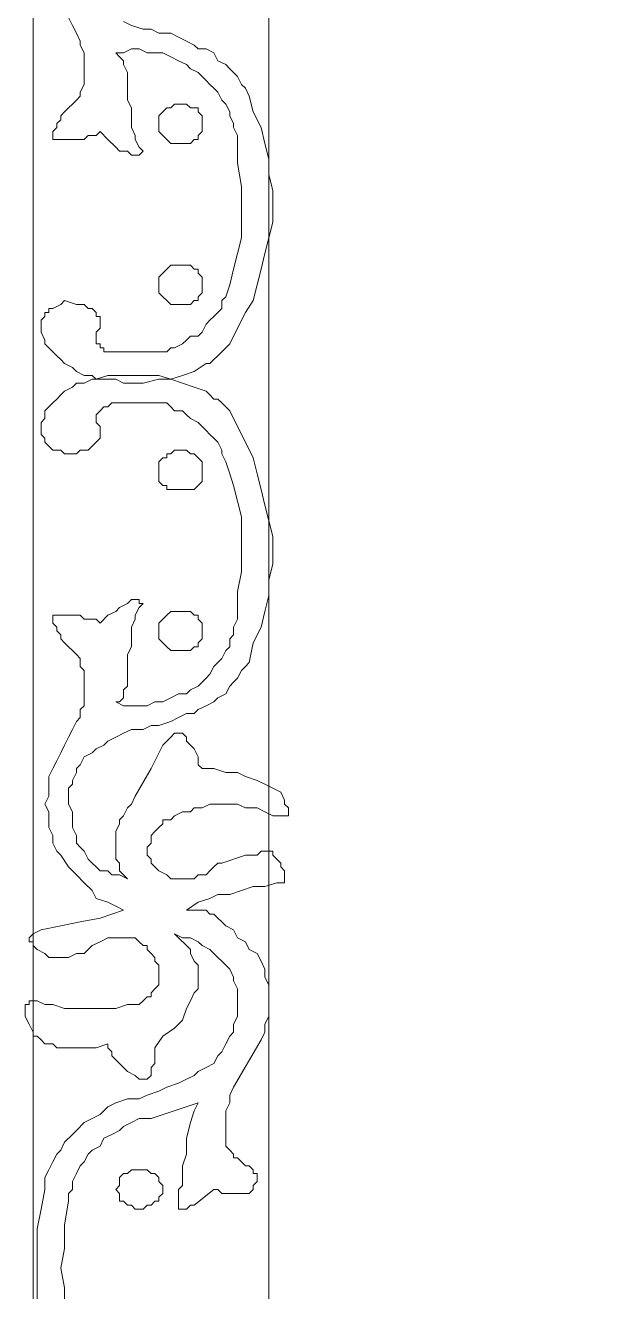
# Model space of a CAD drawing. Extents: x -66030 to 95157, y -13132 to 45879.
# Drawn here: x -18718 to -18132, y 14343 to 15600 of the extents above; entities that cross this region are included whole.
import ezdxf

# ---------------------------------------------------------------- set-up
doc = ezdxf.new("R2010")
doc.units = 0
doc.header["$LTSCALE"] = 100
doc.header["$MEASUREMENT"] = 0
doc.layers.get('0').update_dxf_attribs({"linetype": 'CONTINUOUS'})

msp = doc.modelspace()

# ---------------------------------------------------------------- linework, layer by layer
at = {"lineweight": 0}
for points in [[(-18710, 16299.6), (-16975.8, 16299.6), (-16975.8, 13143.6), (-18710, 13143.6), (-18710, 16299.6)], [(-18475.7, 15948), (-17210.2, 15948), (-17210.2, 13381.8), (-18475.7, 13381.8), (-18475.7, 15948)], [(-18542.1, 15502.8), (-18542.1, 15498.9), (-18542.1, 15494.9), (-18546, 15491), (-18546, 15487.1), (-18549.9, 15487.1), (-18553.8, 15483.2), (-18557.7, 15483.2), (-18565.5, 15483.2), (-18569.4, 15483.2), (-18573.3, 15483.2), (-18577.2, 15487.1), (-18577.2, 15487.1), (-18581.1, 15491), (-18585.1, 15494.9), (-18585.1, 15498.9), (-18585.1, 15502.8), (-18585.1, 15506.7), (-18585.1, 15510.6), (-18581.1, 15514.5), (-18577.2, 15518.4), (-18577.2, 15518.4), (-18573.3, 15518.4), (-18569.4, 15522.3), (-18565.5, 15522.3), (-18557.7, 15522.3), (-18553.8, 15518.4), (-18549.9, 15518.4), (-18546, 15518.4), (-18546, 15514.5), (-18546, 15514.5), (-18542.1, 15510.6), (-18542.1, 15506.7), (-18542.1, 15502.8)], [(-18542.1, 15342.6), (-18542.1, 15338.7), (-18542.1, 15334.8), (-18546, 15330.9), (-18546, 15327), (-18549.9, 15327), (-18553.8, 15323.1), (-18557.7, 15323.1), (-18565.5, 15323.1), (-18569.4, 15323.1), (-18573.3, 15323.1), (-18577.2, 15327), (-18577.2, 15327), (-18581.1, 15330.9), (-18585.1, 15334.8), (-18585.1, 15338.7), (-18585.1, 15342.6), (-18585.1, 15346.5), (-18585.1, 15350.4), (-18581.1, 15354.3), (-18577.2, 15358.2), (-18577.2, 15358.2), (-18573.3, 15362.1), (-18569.4, 15362.1), (-18565.5, 15362.1), (-18557.7, 15362.1), (-18553.8, 15362.1), (-18549.9, 15358.2), (-18546, 15358.2), (-18546, 15358.2), (-18546, 15354.3), (-18542.1, 15350.4), (-18542.1, 15346.5), (-18542.1, 15342.6)], [(-18542.1, 15155.1), (-18542.1, 15162.9), (-18542.1, 15166.8), (-18546, 15170.8), (-18546, 15170.8), (-18549.9, 15174.7), (-18553.8, 15174.7), (-18557.7, 15178.6), (-18565.5, 15178.6), (-18569.4, 15178.6), (-18573.3, 15174.7), (-18577.2, 15174.7), (-18577.2, 15170.8), (-18581.1, 15170.8), (-18585.1, 15166.8), (-18585.1, 15162.9), (-18585.1, 15155.1), (-18585.1, 15151.2), (-18585.1, 15147.3), (-18581.1, 15143.4), (-18577.2, 15143.4), (-18577.2, 15139.5), (-18573.3, 15139.5), (-18569.4, 15139.5), (-18565.5, 15139.5), (-18557.7, 15139.5), (-18553.8, 15139.5), (-18549.9, 15139.5), (-18546, 15143.4), (-18546, 15143.4), (-18546, 15143.4), (-18542.1, 15147.3), (-18542.1, 15151.2), (-18542.1, 15155.1)], [(-18542.1, 14998.9), (-18542.1, 15002.8), (-18542.1, 15006.7), (-18546, 15010.6), (-18546, 15014.5), (-18549.9, 15014.5), (-18553.8, 15018.4), (-18557.7, 15018.4), (-18565.5, 15018.4), (-18569.4, 15018.4), (-18573.3, 15018.4), (-18577.2, 15014.5), (-18577.2, 15014.5), (-18581.1, 15010.6), (-18585.1, 15006.7), (-18585.1, 15002.8), (-18585.1, 14998.9), (-18585.1, 14995), (-18585.1, 14991.1), (-18581.1, 14987.2), (-18577.2, 14983.3), (-18577.2, 14983.3), (-18573.3, 14979.4), (-18569.4, 14979.4), (-18565.5, 14979.4), (-18557.7, 14979.4), (-18553.8, 14979.4), (-18549.9, 14983.3), (-18546, 14983.3), (-18546, 14983.3), (-18546, 14987.2), (-18542.1, 14991.1), (-18542.1, 14995), (-18542.1, 14998.9)], [(-18581.1, 14444.2), (-18581.1, 14448.2), (-18585.1, 14452.1), (-18585.1, 14456), (-18589, 14459.9), (-18592.9, 14459.9), (-18596.8, 14463.8), (-18600.7, 14463.8), (-18604.6, 14463.8), (-18608.5, 14463.8), (-18612.4, 14463.8), (-18616.3, 14459.9), (-18620.2, 14459.9), (-18624.1, 14456), (-18624.1, 14452.1), (-18624.1, 14448.2), (-18628, 14444.2), (-18624.1, 14440.3), (-18624.1, 14436.4), (-18624.1, 14432.5), (-18620.2, 14432.5), (-18616.3, 14428.6), (-18612.4, 14428.6), (-18608.5, 14424.7), (-18604.6, 14424.7), (-18600.7, 14424.7), (-18596.8, 14428.6), (-18592.9, 14428.6), (-18589, 14432.5), (-18585.1, 14432.5), (-18585.1, 14432.5), (-18585.1, 14436.4), (-18581.1, 14440.3), (-18581.1, 14444.2)]]:
    msp.add_lwpolyline(points, close=True, dxfattribs=at)
for points in [[(-18620.2, 15604.3), (-18612.4, 15600.4), (-18600.7, 15596.5), (-18592.9, 15596.5), (-18585.1, 15592.6), (-18573.3, 15592.6), (-18565.5, 15588.7), (-18557.7, 15584.8), (-18549.9, 15580.9), (-18546, 15577), (-18538.2, 15577), (-18530.4, 15573.1), (-18526.5, 15565.3), (-18518.6, 15561.4), (-18514.7, 15557.4), (-18510.8, 15553.5), (-18506.9, 15549.6), (-18503, 15541.8), (-18499.1, 15537.9), (-18495.2, 15530.1), (-18491.3, 15514.5), (-18483.5, 15498.9), (-18479.6, 15483.2), (-18475.7, 15467.6), (-18475.7, 15452), (-18471.8, 15436.4), (-18471.8, 15420.7), (-18471.8, 15405.1), (-18475.7, 15389.5), (-18479.6, 15373.9), (-18483.5, 15358.2), (-18487.4, 15342.6), (-18491.3, 15327), (-18499.1, 15315.3), (-18506.9, 15299.7), (-18514.7, 15284), (-18518.6, 15280.1), (-18522.6, 15276.2), (-18526.5, 15272.3), (-18530.4, 15268.4), (-18534.3, 15264.5), (-18538.2, 15264.5), (-18549.9, 15256.7), (-18561.6, 15252.8), (-18573.3, 15248.9), (-18585.1, 15248.9), (-18600.7, 15245), (-18608.5, 15245), (-18620.2, 15245), (-18628, 15248.9), (-18635.8, 15248.9), (-18647.5, 15248.9), (-18651.5, 15252.8), (-18659.3, 15252.8), (-18667.1, 15256.7), (-18671, 15260.6), (-18678.8, 15264.5), (-18682.7, 15268.4), (-18686.6, 15272.3), (-18690.5, 15276.2), (-18694.4, 15280.1), (-18698.3, 15284), (-18698.3, 15287.9), (-18702.2, 15295.7), (-18702.2, 15299.7), (-18702.2, 15303.6), (-18702.2, 15303.6), (-18702.2, 15307.5), (-18698.3, 15311.4), (-18698.3, 15311.4), (-18698.3, 15315.3), (-18694.4, 15315.3), (-18694.4, 15319.2), (-18690.5, 15319.2), (-18682.7, 15323.1), (-18678.8, 15327), (-18667.1, 15323.1), (-18663.2, 15323.1), (-18659.3, 15323.1), (-18655.4, 15319.2), (-18651.5, 15319.2), (-18651.5, 15319.2), (-18647.5, 15315.3), (-18647.5, 15311.4), (-18643.6, 15311.4), (-18643.6, 15307.5), (-18643.6, 15303.6), (-18643.6, 15299.7), (-18643.6, 15299.7), (-18647.5, 15295.7), (-18647.5, 15291.8), (-18647.5, 15287.9), (-18647.5, 15284), (-18643.6, 15284), (-18643.6, 15280.1), (-18639.7, 15280.1), (-18639.7, 15276.2), (-18635.8, 15276.2), (-18631.9, 15276.2), (-18620.2, 15276.2), (-18608.5, 15276.2), (-18596.8, 15276.2), (-18577.2, 15276.2), (-18573.3, 15280.1), (-18569.4, 15280.1), (-18561.6, 15284), (-18557.7, 15287.9), (-18553.8, 15291.8), (-18546, 15291.8), (-18542.1, 15295.7), (-18538.2, 15303.6), (-18534.3, 15307.5), (-18530.4, 15311.4), (-18526.5, 15315.3), (-18522.6, 15319.2), (-18522.6, 15327), (-18518.6, 15330.9), (-18514.7, 15342.6), (-18510.8, 15358.2), (-18506.9, 15373.9), (-18503, 15389.5), (-18503, 15405.1), (-18503, 15424.6), (-18503, 15440.3), (-18506.9, 15463.7), (-18506.9, 15483.2), (-18506.9, 15491), (-18510.8, 15498.9), (-18510.8, 15502.8), (-18514.7, 15510.6), (-18514.7, 15514.5), (-18518.6, 15522.3), (-18522.6, 15526.2), (-18526.5, 15534), (-18530.4, 15537.9), (-18534.3, 15541.8), (-18538.2, 15545.7), (-18542.1, 15549.6), (-18546, 15553.5), (-18553.8, 15557.4), (-18557.7, 15561.4), (-18565.5, 15565.3), (-18573.3, 15569.2), (-18581.1, 15573.1), (-18589, 15573.1), (-18596.8, 15573.1), (-18604.6, 15577), (-18612.4, 15577), (-18620.2, 15573.1), (-18628, 15573.1), (-18628, 15573.1), (-18624.1, 15569.2), (-18620.2, 15565.3), (-18620.2, 15561.4), (-18616.3, 15553.5), (-18616.3, 15549.6), (-18616.3, 15541.8), (-18616.3, 15534), (-18616.3, 15526.2), (-18612.4, 15518.4), (-18612.4, 15510.6), (-18612.4, 15502.8), (-18612.4, 15498.9), (-18608.5, 15491), (-18608.5, 15487.1), (-18604.6, 15479.3), (-18600.7, 15475.4), (-18604.6, 15471.5), (-18604.6, 15471.5), (-18604.6, 15471.5), (-18608.5, 15471.5), (-18612.4, 15471.5), (-18616.3, 15475.4), (-18624.1, 15475.4), (-18628, 15479.3), (-18635.8, 15487.1), (-18643.6, 15494.9), (-18647.5, 15491), (-18655.4, 15491), (-18659.3, 15487.1), (-18663.2, 15487.1), (-18671, 15487.1), (-18674.9, 15487.1), (-18682.7, 15487.1), (-18690.5, 15487.1), (-18690.5, 15491), (-18690.5, 15494.9), (-18686.6, 15498.9), (-18686.6, 15502.8), (-18682.7, 15506.7), (-18682.7, 15510.6), (-18678.8, 15514.5), (-18674.9, 15518.4), (-18671, 15522.3), (-18667.1, 15526.2), (-18663.2, 15530.1), (-18663.2, 15534), (-18659.3, 15541.8), (-18659.3, 15545.7), (-18659.3, 15549.6), (-18659.3, 15557.4), (-18659.3, 15561.4), (-18659.3, 15569.2), (-18659.3, 15573.1), (-18663.2, 15580.9), (-18663.2, 15584.8), (-18667.1, 15592.6), (-18671, 15600.4), (-18674.9, 15608.2)], [(-18678.8, 14327.1), (-18678.8, 14346.6), (-18682.7, 14366.1), (-18678.8, 14385.7), (-18678.8, 14409.1), (-18674.9, 14432.5), (-18674.9, 14440.3), (-18671, 14444.2), (-18671, 14452.1), (-18667.1, 14459.9), (-18663.2, 14467.7), (-18659.3, 14471.6), (-18655.4, 14479.4), (-18651.5, 14483.3), (-18643.6, 14487.2), (-18639.7, 14495), (-18631.9, 14498.9), (-18624.1, 14502.8), (-18620.2, 14506.7), (-18612.4, 14510.6), (-18604.6, 14514.6), (-18592.9, 14514.6), (-18546, 14530.2), (-18549.9, 14522.4), (-18553.8, 14510.6), (-18557.7, 14495), (-18557.7, 14479.4), (-18561.6, 14467.7), (-18561.6, 14456), (-18561.6, 14448.2), (-18565.5, 14444.2), (-18565.5, 14436.4), (-18565.5, 14432.5), (-18565.5, 14428.6), (-18565.5, 14428.6), (-18565.5, 14424.7), (-18561.6, 14424.7), (-18561.6, 14424.7), (-18561.6, 14424.7), (-18557.7, 14424.7), (-18553.8, 14428.6), (-18549.9, 14428.6), (-18530.4, 14444.2), (-18526.5, 14444.2), (-18522.6, 14440.3), (-18518.6, 14440.3), (-18510.8, 14440.3), (-18506.9, 14440.3), (-18503, 14440.3), (-18499.1, 14440.3), (-18495.2, 14440.3), (-18491.3, 14444.2), (-18491.3, 14448.2), (-18487.4, 14452.1), (-18487.4, 14456), (-18487.4, 14459.9), (-18491.3, 14459.9), (-18491.3, 14463.8), (-18495.2, 14467.7), (-18499.1, 14467.7), (-18503, 14471.6), (-18506.9, 14475.5), (-18510.8, 14475.5), (-18510.8, 14479.4), (-18514.7, 14483.3), (-18518.6, 14487.2), (-18518.6, 14491.1), (-18518.6, 14498.9), (-18518.6, 14502.8), (-18518.6, 14510.6), (-18518.6, 14514.6), (-18518.6, 14522.4), (-18514.7, 14530.2), (-18514.7, 14538), (-18510.8, 14545.8), (-18483.5, 14592.7), (-18479.6, 14600.5), (-18479.6, 14608.3), (-18475.7, 14616.1), (-18475.7, 14623.9), (-18475.7, 14631.7), (-18475.7, 14639.5), (-18475.7, 14647.4), (-18479.6, 14655.2), (-18479.6, 14663), (-18483.5, 14670.8), (-18487.4, 14678.6), (-18495.2, 14682.5), (-18499.1, 14690.3), (-18506.9, 14694.2), (-18510.8, 14702), (-18518.6, 14705.9), (-18522.6, 14709.9), (-18526.5, 14713.8), (-18530.4, 14717.7), (-18534.3, 14717.7), (-18538.2, 14721.6), (-18546, 14721.6), (-18549.9, 14721.6), (-18557.7, 14721.6), (-18546, 14729.4), (-18534.3, 14733.3), (-18526.5, 14737.2), (-18514.7, 14737.2), (-18503, 14741.1), (-18491.3, 14745), (-18479.6, 14745), (-18467.9, 14748.9), (-18464, 14748.9), (-18464, 14748.9), (-18460.1, 14748.9), (-18460.1, 14748.9), (-18460.1, 14752.8), (-18460.1, 14752.8), (-18460.1, 14756.7), (-18460.1, 14760.6), (-18464, 14764.5), (-18464, 14768.4), (-18471.8, 14776.3), (-18471.8, 14776.3), (-18471.8, 14776.3), (-18471.8, 14776.3), (-18471.8, 14780.2), (-18475.7, 14780.2), (-18483.5, 14780.2), (-18487.4, 14776.3), (-18499.1, 14776.3), (-18522.6, 14768.4), (-18526.5, 14768.4), (-18530.4, 14764.5), (-18534.3, 14760.6), (-18538.2, 14756.7), (-18542.1, 14756.7), (-18546, 14756.7), (-18549.9, 14752.8), (-18553.8, 14752.8), (-18557.7, 14752.8), (-18561.6, 14752.8), (-18565.5, 14752.8), (-18569.4, 14752.8), (-18573.3, 14752.8), (-18577.2, 14756.7), (-18585.1, 14760.6), (-18589, 14764.5), (-18589, 14764.5), (-18592.9, 14768.4), (-18592.9, 14772.3), (-18596.8, 14776.3), (-18596.8, 14780.2), (-18596.8, 14780.2), (-18596.8, 14784.1), (-18592.9, 14788), (-18592.9, 14791.9), (-18592.9, 14795.8), (-18589, 14799.7), (-18585.1, 14803.6), (-18581.1, 14807.5), (-18581.1, 14811.4), (-18573.3, 14811.4), (-18569.4, 14815.3), (-18561.6, 14819.2), (-18553.8, 14819.2), (-18549.9, 14823.1), (-18542.1, 14823.1), (-18534.3, 14827), (-18530.4, 14827), (-18522.6, 14827), (-18514.7, 14827), (-18506.9, 14827), (-18499.1, 14823.1), (-18495.2, 14823.1), (-18487.4, 14823.1), (-18479.6, 14819.2), (-18471.8, 14815.3), (-18464, 14815.3), (-18460.1, 14815.3), (-18460.1, 14815.3), (-18456.2, 14815.3), (-18456.2, 14819.2), (-18456.2, 14819.2), (-18456.2, 14823.1), (-18460.1, 14827), (-18460.1, 14830.9), (-18464, 14838.7), (-18471.8, 14842.7), (-18479.6, 14846.6), (-18487.4, 14850.5), (-18499.1, 14854.4), (-18506.9, 14858.3), (-18518.6, 14858.3), (-18530.4, 14862.2), (-18542.1, 14862.2), (-18546, 14866.1), (-18546, 14873.9), (-18549.9, 14881.7), (-18557.7, 14889.5), (-18557.7, 14893.4), (-18561.6, 14897.3), (-18565.5, 14897.3), (-18569.4, 14897.3), (-18569.4, 14897.3), (-18573.3, 14893.4), (-18577.2, 14889.5), (-18581.1, 14885.6), (-18592.9, 14862.2), (-18608.5, 14834.8), (-18612.4, 14827), (-18616.3, 14823.1), (-18620.2, 14815.3), (-18624.1, 14811.4), (-18624.1, 14807.5), (-18628, 14799.7), (-18628, 14795.8), (-18628, 14791.9), (-18628, 14784.1), (-18628, 14780.2), (-18628, 14776.3), (-18628, 14772.3), (-18624.1, 14768.4), (-18624.1, 14760.6), (-18620.2, 14756.7), (-18616.3, 14752.8), (-18624.1, 14756.7), (-18631.9, 14756.7), (-18635.8, 14760.6), (-18643.6, 14760.6), (-18647.5, 14764.5), (-18651.5, 14768.4), (-18655.4, 14772.3), (-18659.3, 14780.2), (-18663.2, 14784.1), (-18667.1, 14788), (-18667.1, 14795.8), (-18671, 14803.6), (-18671, 14811.4), (-18671, 14819.2), (-18674.9, 14827), (-18674.9, 14834.8), (-18674.9, 14842.7), (-18671, 14846.6), (-18671, 14850.5), (-18667.1, 14858.3), (-18667.1, 14862.2), (-18663.2, 14866.1), (-18659.3, 14873.9), (-18651.5, 14877.8), (-18647.5, 14881.7), (-18639.7, 14885.6), (-18635.8, 14889.5), (-18628, 14893.4), (-18620.2, 14897.3), (-18612.4, 14901.2), (-18600.7, 14901.2), (-18592.9, 14905.1), (-18585.1, 14905.1), (-18573.3, 14909.1), (-18565.5, 14913), (-18557.7, 14916.9), (-18549.9, 14916.9), (-18546, 14920.8), (-18538.2, 14924.7), (-18530.4, 14928.6), (-18526.5, 14932.5), (-18518.6, 14936.4), (-18514.7, 14944.2), (-18510.8, 14948.1), (-18506.9, 14952), (-18503, 14959.8), (-18499.1, 14963.7), (-18495.2, 14967.6), (-18491.3, 14987.2), (-18483.5, 15002.8), (-18479.6, 15018.4), (-18475.7, 15034), (-18475.7, 15049.7), (-18471.8, 15065.3), (-18471.8, 15077), (-18471.8, 15092.6), (-18475.7, 15108.3), (-18479.6, 15123.9), (-18483.5, 15139.5), (-18487.4, 15155.1), (-18491.3, 15170.8), (-18499.1, 15186.4), (-18506.9, 15202), (-18514.7, 15217.6), (-18518.6, 15221.5), (-18522.6, 15225.4), (-18526.5, 15229.3), (-18530.4, 15229.3), (-18534.3, 15233.3), (-18538.2, 15237.2), (-18549.9, 15241.1), (-18561.6, 15245), (-18573.3, 15248.9), (-18585.1, 15252.8), (-18600.7, 15252.8), (-18608.5, 15252.8), (-18620.2, 15252.8), (-18628, 15252.8), (-18635.8, 15252.8), (-18647.5, 15248.9), (-18651.5, 15248.9), (-18659.3, 15245), (-18667.1, 15245), (-18671, 15241.1), (-18678.8, 15237.2), (-18682.7, 15233.3), (-18686.6, 15229.3), (-18690.5, 15225.4), (-18694.4, 15221.5), (-18698.3, 15217.6), (-18698.3, 15209.8), (-18702.2, 15205.9), (-18702.2, 15202), (-18702.2, 15198.1), (-18702.2, 15194.2), (-18702.2, 15194.2), (-18698.3, 15190.3), (-18698.3, 15186.4), (-18698.3, 15186.4), (-18694.4, 15182.5), (-18694.4, 15182.5), (-18690.5, 15178.6), (-18682.7, 15178.6), (-18678.8, 15174.7), (-18667.1, 15174.7), (-18663.2, 15178.6), (-18659.3, 15178.6), (-18655.4, 15178.6), (-18651.5, 15182.5), (-18651.5, 15182.5), (-18647.5, 15186.4), (-18647.5, 15186.4), (-18643.6, 15190.3), (-18643.6, 15194.2), (-18643.6, 15194.2), (-18643.6, 15198.1), (-18643.6, 15202), (-18647.5, 15205.9), (-18647.5, 15209.8), (-18647.5, 15213.7), (-18647.5, 15213.7), (-18643.6, 15217.6), (-18643.6, 15217.6), (-18639.7, 15221.5), (-18639.7, 15221.5), (-18635.8, 15221.5), (-18631.9, 15225.4), (-18620.2, 15225.4), (-18608.5, 15225.4), (-18596.8, 15225.4), (-18577.2, 15225.4), (-18573.3, 15221.5), (-18569.4, 15217.6), (-18561.6, 15217.6), (-18557.7, 15213.7), (-18553.8, 15209.8), (-18546, 15205.9), (-18542.1, 15202), (-18538.2, 15198.1), (-18534.3, 15194.2), (-18530.4, 15190.3), (-18526.5, 15186.4), (-18522.6, 15178.6), (-18522.6, 15174.7), (-18518.6, 15166.8), (-18514.7, 15155.1), (-18510.8, 15143.4), (-18506.9, 15127.8), (-18503, 15112.2), (-18503, 15096.5), (-18503, 15077), (-18503, 15057.5), (-18506.9, 15038), (-18506.9, 15018.4), (-18506.9, 15010.6), (-18510.8, 15002.8), (-18510.8, 14995), (-18514.7, 14991.1), (-18514.7, 14983.3), (-18518.6, 14979.4), (-18522.6, 14971.6), (-18526.5, 14967.6), (-18530.4, 14963.7), (-18534.3, 14955.9), (-18538.2, 14952), (-18542.1, 14948.1), (-18546, 14944.2), (-18553.8, 14940.3), (-18557.7, 14936.4), (-18565.5, 14936.4), (-18573.3, 14932.5), (-18581.1, 14928.6), (-18589, 14928.6), (-18596.8, 14924.7), (-18604.6, 14924.7), (-18612.4, 14924.7), (-18620.2, 14924.7), (-18628, 14928.6), (-18628, 14928.6), (-18624.1, 14928.6), (-18620.2, 14932.5), (-18620.2, 14940.3), (-18616.3, 14944.2), (-18616.3, 14952), (-18616.3, 14959.8), (-18616.3, 14967.6), (-18616.3, 14975.5), (-18612.4, 14983.3), (-18612.4, 14987.2), (-18612.4, 14995), (-18612.4, 15002.8), (-18608.5, 15010.6), (-18608.5, 15014.5), (-18604.6, 15022.3), (-18600.7, 15026.2), (-18604.6, 15026.2), (-18604.6, 15030.1), (-18604.6, 15030.1), (-18608.5, 15030.1), (-18612.4, 15030.1), (-18616.3, 15026.2), (-18624.1, 15022.3), (-18628, 15018.4), (-18635.8, 15014.5), (-18643.6, 15006.7), (-18647.5, 15010.6), (-18655.4, 15010.6), (-18659.3, 15010.6), (-18663.2, 15014.5), (-18671, 15014.5), (-18674.9, 15014.5), (-18682.7, 15014.5), (-18690.5, 15014.5), (-18690.5, 15010.6), (-18690.5, 15006.7), (-18686.6, 15002.8), (-18686.6, 14998.9), (-18682.7, 14995), (-18682.7, 14991.1), (-18678.8, 14987.2), (-18674.9, 14983.3), (-18671, 14979.4), (-18667.1, 14975.5), (-18663.2, 14971.6), (-18663.2, 14963.7), (-18659.3, 14959.8), (-18659.3, 14955.9), (-18659.3, 14948.1), (-18659.3, 14944.2), (-18659.3, 14936.4), (-18659.3, 14932.5), (-18659.3, 14924.7), (-18663.2, 14920.8), (-18663.2, 14913), (-18667.1, 14909.1), (-18671, 14901.2), (-18674.9, 14893.4), (-18678.8, 14885.6), (-18682.7, 14877.8), (-18686.6, 14870), (-18690.5, 14862.2), (-18694.4, 14854.4), (-18694.4, 14850.5), (-18694.4, 14842.7), (-18694.4, 14834.8), (-18698.3, 14827), (-18694.4, 14819.2), (-18694.4, 14811.4), (-18694.4, 14803.6), (-18690.5, 14795.8), (-18690.5, 14788), (-18686.6, 14780.2), (-18682.7, 14776.3), (-18674.9, 14764.5), (-18667.1, 14756.7), (-18659.3, 14748.9), (-18651.5, 14741.1), (-18647.5, 14733.3), (-18635.8, 14729.4), (-18628, 14725.5), (-18620.2, 14721.6), (-18643.6, 14713.8), (-18663.2, 14709.9), (-18682.7, 14705.9), (-18702.2, 14702), (-18710, 14698.1), (-18710, 14698.1), (-18710, 14698.1), (-18713.9, 14694.2), (-18713.9, 14694.2), (-18713.9, 14694.2), (-18713.9, 14690.3), (-18710, 14690.3), (-18710, 14686.4), (-18710, 14686.4), (-18706.1, 14682.5), (-18698.3, 14678.6), (-18694.4, 14674.7), (-18690.5, 14674.7), (-18690.5, 14674.7), (-18682.7, 14674.7), (-18674.9, 14674.7), (-18667.1, 14678.6), (-18659.3, 14678.6), (-18651.5, 14686.4), (-18643.6, 14690.3), (-18635.8, 14694.2), (-18631.9, 14694.2), (-18628, 14694.2), (-18624.1, 14694.2), (-18620.2, 14694.2), (-18616.3, 14694.2), (-18612.4, 14694.2), (-18608.5, 14694.2), (-18608.5, 14694.2), (-18604.6, 14690.3), (-18600.7, 14686.4), (-18596.8, 14686.4), (-18596.8, 14682.5), (-18592.9, 14678.6), (-18589, 14674.7), (-18589, 14670.8), (-18585.1, 14666.9), (-18585.1, 14663), (-18585.1, 14659.1), (-18585.1, 14655.2), (-18585.1, 14651.3), (-18585.1, 14647.4), (-18589, 14643.4), (-18589, 14643.4), (-18592.9, 14639.5), (-18592.9, 14635.6), (-18596.8, 14635.6), (-18600.7, 14631.7), (-18604.6, 14627.8), (-18612.4, 14627.8), (-18616.3, 14627.8), (-18628, 14623.9), (-18635.8, 14623.9), (-18647.5, 14623.9), (-18659.3, 14623.9), (-18667.1, 14623.9), (-18678.8, 14623.9), (-18690.5, 14627.8), (-18698.3, 14627.8), (-18706.1, 14631.7), (-18710, 14631.7), (-18710, 14631.7), (-18713.9, 14631.7), (-18713.9, 14627.8), (-18717.9, 14627.8), (-18717.9, 14627.8), (-18717.9, 14623.9), (-18717.9, 14623.9), (-18717.9, 14620), (-18717.9, 14616.1), (-18713.9, 14608.3), (-18710, 14600.5), (-18710, 14596.6), (-18706.1, 14596.6), (-18702.2, 14592.7), (-18698.3, 14588.8), (-18694.4, 14588.8), (-18690.5, 14588.8), (-18686.6, 14584.9), (-18682.7, 14584.9), (-18671, 14584.9), (-18663.2, 14584.9), (-18647.5, 14584.9), (-18635.8, 14588.8), (-18635.8, 14584.9), (-18631.9, 14581), (-18631.9, 14577), (-18628, 14573.1), (-18624.1, 14569.2), (-18620.2, 14565.3), (-18616.3, 14561.4), (-18608.5, 14557.5), (-18604.6, 14553.6), (-18604.6, 14553.6), (-18600.7, 14553.6), (-18600.7, 14553.6), (-18596.8, 14553.6), (-18596.8, 14553.6), (-18596.8, 14553.6), (-18592.9, 14557.5), (-18592.9, 14557.5), (-18592.9, 14565.3), (-18589, 14569.2), (-18589, 14577), (-18589, 14584.9), (-18589, 14584.9), (-18581.1, 14596.6), (-18569.4, 14604.4), (-18561.6, 14612.2), (-18557.7, 14623.9), (-18553.8, 14631.7), (-18549.9, 14639.5), (-18546, 14643.4), (-18546, 14651.3), (-18546, 14655.2), (-18546, 14659.1), (-18546, 14663), (-18546, 14666.9), (-18549.9, 14670.8), (-18553.8, 14678.6), (-18553.8, 14682.5), (-18557.7, 14686.4), (-18565.5, 14694.2), (-18569.4, 14698.1), (-18561.6, 14694.2), (-18553.8, 14694.2), (-18546, 14690.3), (-18542.1, 14686.4), (-18534.3, 14682.5), (-18530.4, 14678.6), (-18526.5, 14674.7), (-18522.6, 14670.8), (-18518.6, 14666.9), (-18514.7, 14663), (-18510.8, 14655.2), (-18510.8, 14651.3), (-18506.9, 14643.4), (-18506.9, 14639.5), (-18506.9, 14631.7), (-18506.9, 14623.9), (-18506.9, 14616.1), (-18510.8, 14608.3), (-18510.8, 14600.5), (-18514.7, 14596.6), (-18518.6, 14588.8), (-18522.6, 14581), (-18526.5, 14577), (-18530.4, 14569.2), (-18538.2, 14565.3), (-18546, 14561.4), (-18549.9, 14557.5), (-18557.7, 14553.6), (-18565.5, 14549.7), (-18577.2, 14545.8), (-18585.1, 14541.9), (-18596.8, 14538), (-18604.6, 14534.1), (-18616.3, 14534.1), (-18628, 14530.2), (-18635.8, 14526.3), (-18643.6, 14518.5), (-18651.5, 14514.6), (-18659.3, 14510.6), (-18667.1, 14502.8), (-18671, 14498.9), (-18678.8, 14491.1), (-18682.7, 14483.3), (-18686.6, 14479.4), (-18690.5, 14471.6), (-18694.4, 14463.8), (-18698.3, 14456), (-18698.3, 14444.2), (-18702.2, 14424.7), (-18706.1, 14405.2), (-18706.1, 14385.7), (-18706.1, 14366.1), (-18706.1, 14346.6), (-18706.1, 14331)]]:
    msp.add_lwpolyline(points, dxfattribs=at)

doc.saveas('drawing.dxf')
